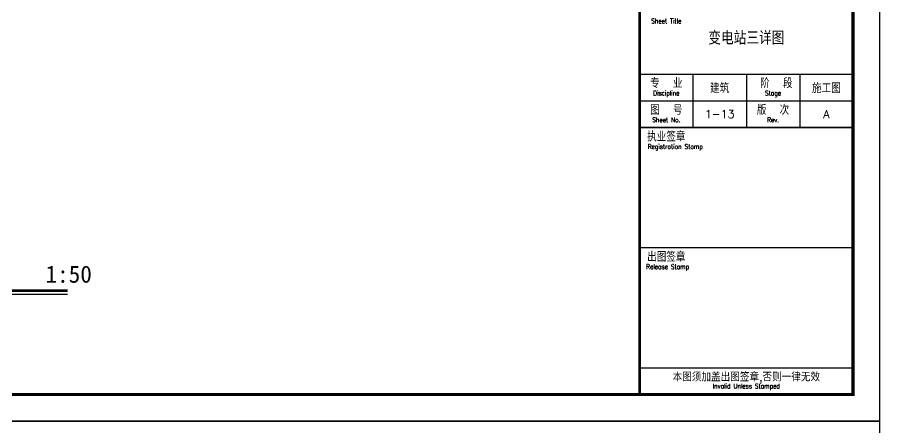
# Model space of a CAD drawing. Extents: x -1348811 to 123514, y -640545 to 749356.
# Drawn here: x -699918 to -683754, y 175366 to 183049 of the extents above; entities that cross this region are included whole.
import ezdxf
from ezdxf.enums import TextEntityAlignment as Align

# ---------------------------------------------------------------- set-up
doc = ezdxf.new("R2010")
doc.units = 0
doc.header["$LTSCALE"] = 10
doc.header["$MEASUREMENT"] = 0
doc.layers.get('0').update_dxf_attribs({"linetype": 'CONTINUOUS'})
for name, color, linetype in [('STAIR', 9, 'CONTINUOUS'), ('TK', 7, 'CONTINUOUS'), ('图框', 7, 'CONTINUOUS')]:
    doc.layers.add(name, color=color, linetype=linetype)
doc.styles.add('STYLE5', font='simhei.ttf', dxfattribs={"width": 0.7})
doc.styles.add('TKZ1_tjhts.shx', font='tjromant.shx', dxfattribs={"bigfont": 'tjhts.shx'})
doc.styles.add('TKZ2_tjkts.shx', font='tjromant.shx', dxfattribs={"bigfont": 'tjkts.shx'})

# ---------------------------------------------------------------- blocks, each defined once
blk = doc.blocks.new('TJAD_TK_A1')
for p, q in [((1251.38, 486.45), (1331.38, 486.45)), ((1271.38, 486.45), (1271.38, 466.45)), ((1291.38, 486.45), (1291.38, 466.45)), ((1311.38, 486.45), (1311.38, 466.45)), ((1251.38, 476.45), (1331.38, 476.45)), ((1251.38, 421.45), (1331.38, 421.45)), ((1251.38, 376.45), (1331.38, 376.45))]:
    blk.add_line(p, q)
for points, const_width in [([(1251.38, 940.45), (1251.38, 366.45)], 1), ([(1251.38, 466.45), (1331.38, 466.45)], 0.6)]:
    blk.add_lwpolyline(points, dxfattribs=dict(const_width=const_width))
at = {"layer": '图框'}
for p, q in [((1341.38, 950.45), (500.38, 950.45)), ((1341.38, 356.45), (1341.38, 950.45)), ((500.38, 356.45), (1341.38, 356.45))]:
    blk.add_line(p, q, dxfattribs=at)
at = {"layer": '图框', "const_width": 1.2}
blk.add_lwpolyline([(1331.38, 940.45), (525.38, 940.45), (525.38, 366.45), (1331.38, 366.45)], close=True, dxfattribs=at)
at = {"style": 'TKZ2_tjkts.shx', "width": 0.8}
for s, p in [('Sheet Title', (1261.38, 506.3)), ('Discipline', (1261.38, 479.3)), ('Stage', (1301.38, 479.3)), ('Sheet No.', (1261.38, 469.3)), ('Rev.', (1301.38, 469.3)), ('Registration Stamp', (1264.74, 459.3)), ('Release Stamp', (1261.89, 414.3)), ('Invalid Unless Stamped', (1291.38, 369.62))]:
    blk.add_text(s, height=1.8, dxfattribs=at).set_placement(p, align=Align.MIDDLE_CENTER)
at = {"style": 'TKZ2_tjkts.shx'}
for s, height, p in [('专  业', 3.6, (1261.38, 483)), (' 阶  段', 3.6, (1301.38, 483)), ('图  号', 3.6, (1261.38, 473)), ('版  次', 3.6, (1301.38, 473)), ('执业签章', 3.6, (1261.38, 463)), ('出图签章', 3.6, (1261.38, 418)), ('本图须加盖出图签章,否则一律无效', 3, (1291.38, 372.88))]:
    blk.add_text(s, height=height, dxfattribs=at).set_placement(p, align=Align.MIDDLE_CENTER)
blk = doc.blocks.new('TJAD_图框_A1')
at = {"layer": '图框'}
blk.add_blockref('TJAD_TK_A1', (0, 0), dxfattribs=at)
at = {"layer": '图框', "color": 6, "style": 'TKZ1_tjhts.shx'}
for s, p in [('建筑', (1281.38, 479.35)), ('施工图', (1321.38, 479.35))]:
    blk.add_text(s, height=3.6, dxfattribs=at).set_placement(p, align=Align.CENTER)
blk.add_text('A', height=3, dxfattribs=at).set_placement((1321.38, 471.45), align=Align.MIDDLE_CENTER)

msp = doc.modelspace()

# ---------------------------------------------------------------- linework, layer by layer
at = {"layer": 'TK'}
msp.add_line((-705382.9, 177869), (-698974.1, 177869), dxfattribs=at)
at = {"layer": 'TK', "const_width": 50}
msp.add_lwpolyline([(-705382.9, 177929), (-698974.1, 177929)], dxfattribs=at)

# ---------------------------------------------------------------- block references
at = {"layer": 'STAIR', "xscale": 50, "yscale": 50, "zscale": 50}
for p in [(-750823.1, 157664.6), (-750823.1, 127964.6)]:
    msp.add_blockref('TJAD_图框_A1', p, dxfattribs=at)

# ---------------------------------------------------------------- texts
at = {"layer": 'TK', "style": 'STYLE5'}
msp.add_text('1:50', height=320, dxfattribs=at).set_placement((-699389.8, 178080.5))
at = {"layer": '图框', "color": 60, "style": 'TKZ1_tjhts.shx'}
for s, height, p in [('变电站三详图', 250, (-686254.1, 182662.1)), ('1-13', 150, (-686754.1, 181237.1))]:
    msp.add_text(s, height=height, dxfattribs=at).set_placement(p, align=Align.MIDDLE_CENTER)

doc.saveas('drawing.dxf')
